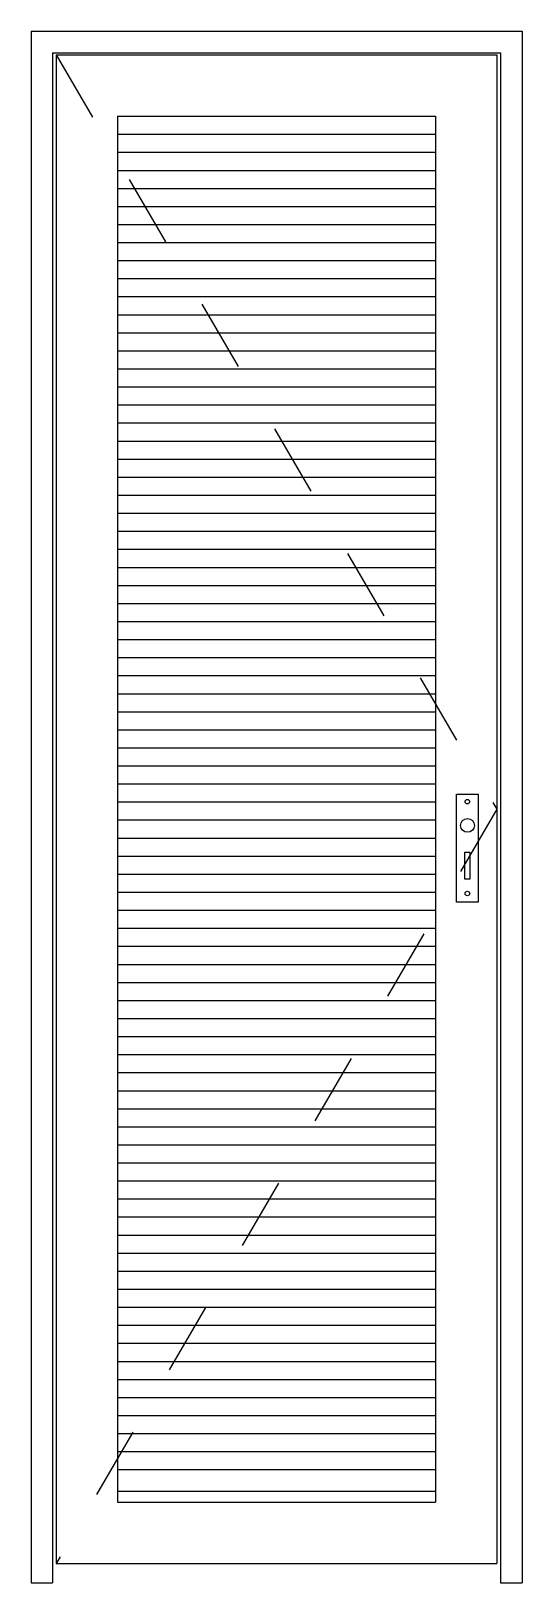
# Model space of a CAD drawing. Header units: millimetres. Extents: x 11.61 to 12.29, y 1345.19 to 1347.34.
import ezdxf

# ---------------------------------------------------------------- set-up
doc = ezdxf.new("R2010")
doc.units = ezdxf.units.MM
doc.header["$LTSCALE"] = 0.5
doc.linetypes.add('HIDDEN2', pattern=[0.1875, 0.125, -0.0625])
doc.layers.add('Gravia_Portas', color=1, linetype='Continuous')
doc.layers.add('Gravia_Portas_hidden2', color=1, linetype='HIDDEN2')

msp = doc.modelspace()

# ---------------------------------------------------------------- linework, layer by layer
at = {"layer": 'Gravia_Portas', "color": 2}
for p, q in [((11.6084, 1347.3372), (12.2894, 1347.3372)), ((11.6084, 1347.3372), (11.6084, 1345.1872)), ((12.2894, 1347.3372), (12.2894, 1345.1872))]:
    msp.add_line(p, q, dxfattribs=at)
at = {"layer": 'Gravia_Portas'}
for p, q in [((11.6384, 1347.3072), (12.2594, 1347.3072)), ((11.6384, 1347.3072), (11.6384, 1345.1872)), ((11.6434, 1347.3042), (12.2544, 1347.3042)), ((11.6434, 1347.3042), (11.6434, 1345.2142)), ((12.2544, 1347.3042), (12.2544, 1345.2142)), ((12.2594, 1347.3072), (12.2594, 1345.1872)), ((11.7284, 1347.2192), (12.1694, 1347.2192)), ((11.7284, 1347.2192), (11.7284, 1345.2992)), ((12.1694, 1347.2192), (12.1694, 1345.2992)), ((11.7284, 1347.1942), (12.1694, 1347.1942)), ((11.7284, 1347.1692), (12.1694, 1347.1692)), ((11.7284, 1347.1442), (12.1694, 1347.1442)), ((11.7284, 1347.1192), (12.1694, 1347.1192)), ((11.7284, 1347.0942), (12.1694, 1347.0942)), ((11.7284, 1347.0692), (12.1694, 1347.0692)), ((11.7284, 1347.0442), (12.1694, 1347.0442)), ((11.7284, 1347.0192), (12.1694, 1347.0192)), ((11.7284, 1346.9942), (12.1694, 1346.9942)), ((11.7284, 1346.9692), (12.1694, 1346.9692)), ((11.7284, 1346.9442), (12.1694, 1346.9442)), ((11.7284, 1346.9192), (12.1694, 1346.9192)), ((11.7284, 1346.8942), (12.1694, 1346.8942)), ((11.7284, 1346.8692), (12.1694, 1346.8692)), ((11.7284, 1346.8442), (12.1694, 1346.8442)), ((11.7284, 1346.8192), (12.1694, 1346.8192)), ((11.7284, 1346.7942), (12.1694, 1346.7942)), ((11.7284, 1346.7692), (12.1694, 1346.7692)), ((11.7284, 1346.7442), (12.1694, 1346.7442)), ((11.7284, 1346.7192), (12.1694, 1346.7192)), ((11.7284, 1346.6942), (12.1694, 1346.6942)), ((11.7284, 1346.6692), (12.1694, 1346.6692)), ((11.7284, 1346.6442), (12.1694, 1346.6442)), ((11.7284, 1346.6192), (12.1694, 1346.6192)), ((11.7284, 1346.5942), (12.1694, 1346.5942)), ((11.7284, 1346.5692), (12.1694, 1346.5692)), ((11.7284, 1346.5442), (12.1694, 1346.5442)), ((11.7284, 1346.5192), (12.1694, 1346.5192)), ((11.7284, 1346.4942), (12.1694, 1346.4942)), ((11.7284, 1346.4692), (12.1694, 1346.4692)), ((11.7284, 1346.4442), (12.1694, 1346.4442)), ((11.7284, 1346.4192), (12.1694, 1346.4192)), ((11.7284, 1346.3942), (12.1694, 1346.3942)), ((11.7284, 1346.3692), (12.1694, 1346.3692)), ((11.7284, 1346.3442), (12.1694, 1346.3442)), ((11.7284, 1346.3192), (12.1694, 1346.3192)), ((11.7284, 1346.2942), (12.1694, 1346.2942)), ((11.7284, 1346.2692), (12.1694, 1346.2692)), ((12.1987, 1346.1302), (12.1987, 1346.2802)), ((12.1987, 1346.2802), (12.2287, 1346.2802)), ((12.2287, 1346.2802), (12.2287, 1346.1302)), ((11.7284, 1346.2442), (12.1694, 1346.2442)), ((11.7284, 1346.2192), (12.1694, 1346.2192)), ((11.7284, 1346.1942), (12.1694, 1346.1942)), ((12.2103, 1346.1996), (12.2171, 1346.1996)), ((12.2103, 1346.1621), (12.2103, 1346.1996)), ((12.2171, 1346.1996), (12.2171, 1346.1621)), ((11.7284, 1346.1692), (12.1694, 1346.1692)), ((12.2171, 1346.1621), (12.2103, 1346.1621)), ((11.7284, 1346.1442), (12.1694, 1346.1442)), ((11.7284, 1346.1192), (12.1694, 1346.1192)), ((12.2287, 1346.1302), (12.1987, 1346.1302)), ((11.7284, 1346.0942), (12.1694, 1346.0942)), ((11.7284, 1346.0692), (12.1694, 1346.0692)), ((11.7284, 1346.0442), (12.1694, 1346.0442)), ((11.7284, 1346.0192), (12.1694, 1346.0192)), ((11.7284, 1345.9942), (12.1694, 1345.9942)), ((11.7284, 1345.9692), (12.1694, 1345.9692)), ((11.7284, 1345.9442), (12.1694, 1345.9442)), ((11.7284, 1345.9192), (12.1694, 1345.9192)), ((11.7284, 1345.8942), (12.1694, 1345.8942)), ((11.7284, 1345.8692), (12.1694, 1345.8692)), ((11.7284, 1345.8442), (12.1694, 1345.8442)), ((11.7284, 1345.8192), (12.1694, 1345.8192)), ((11.7284, 1345.7942), (12.1694, 1345.7942)), ((11.7284, 1345.7692), (12.1694, 1345.7692)), ((11.7284, 1345.7442), (12.1694, 1345.7442)), ((11.7284, 1345.7192), (12.1694, 1345.7192)), ((11.7284, 1345.6942), (12.1694, 1345.6942)), ((11.7284, 1345.6692), (12.1694, 1345.6692)), ((11.7284, 1345.6442), (12.1694, 1345.6442)), ((11.7284, 1345.6192), (12.1694, 1345.6192)), ((11.7284, 1345.5942), (12.1694, 1345.5942)), ((11.7284, 1345.5692), (12.1694, 1345.5692)), ((11.7284, 1345.5442), (12.1694, 1345.5442)), ((11.7284, 1345.5192), (12.1694, 1345.5192)), ((11.7284, 1345.4942), (12.1694, 1345.4942)), ((11.7284, 1345.4692), (12.1694, 1345.4692)), ((11.7284, 1345.4442), (12.1694, 1345.4442)), ((11.7284, 1345.4192), (12.1694, 1345.4192)), ((11.7284, 1345.3942), (12.1694, 1345.3942)), ((11.7284, 1345.3692), (12.1694, 1345.3692)), ((11.7284, 1345.3442), (12.1694, 1345.3442)), ((11.7284, 1345.3142), (12.1694, 1345.3142)), ((11.7284, 1345.2992), (12.1694, 1345.2992)), ((11.6434, 1345.2142), (12.2544, 1345.2142)), ((11.6084, 1345.1872), (11.6384, 1345.1872)), ((12.2594, 1345.1872), (12.2894, 1345.1872))]:
    msp.add_line(p, q, dxfattribs=at)
for centre, radius in [((12.2136, 1346.2696), 0.00318), ((12.2138, 1346.2367), 0.00955), ((12.2136, 1346.1423), 0.00318)]:
    msp.add_circle(centre, radius, dxfattribs=at)
at = {"layer": 'Gravia_Portas_hidden2'}
for p, q in [((11.6434, 1347.3042), (12.2544, 1346.2592)), ((12.2544, 1346.2592), (11.6434, 1345.2142))]:
    msp.add_line(p, q, dxfattribs=at)

doc.saveas('drawing.dxf')
